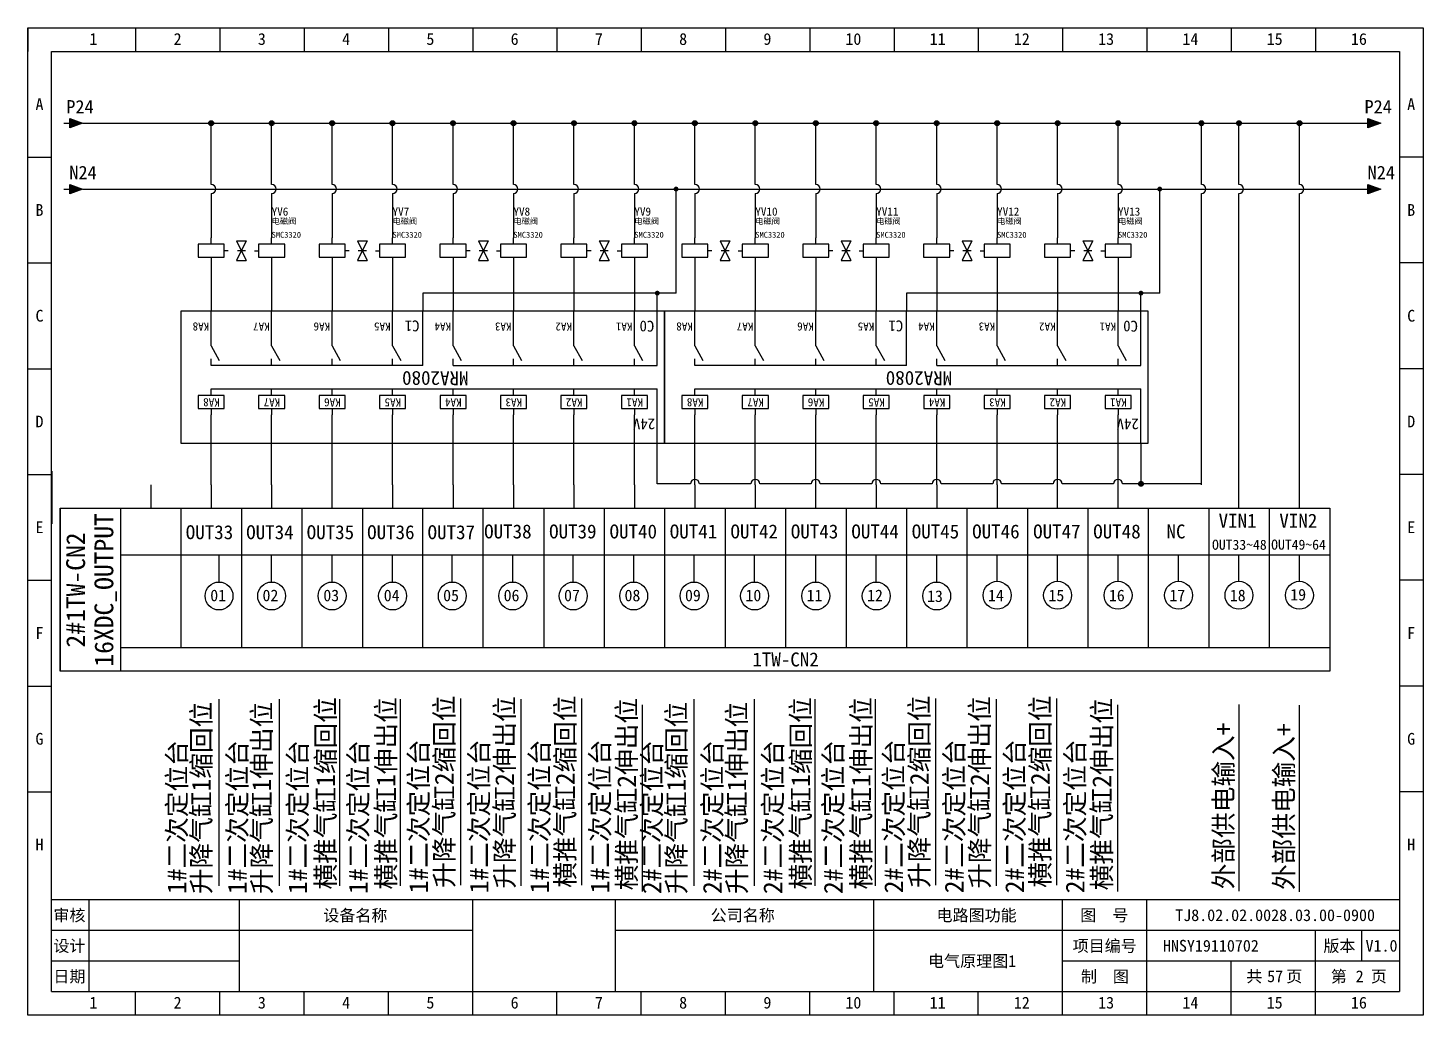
# Model space of a CAD drawing. Header units: millimetres. Extents: x 914 to 910632, y -176 to 682692.
# Drawn here: x 4575.9 to 4872.9, y 3046.2 to 3256.2 of the extents above; entities that cross this region are included whole.
import ezdxf
from ezdxf.enums import TextEntityAlignment as Align

# ---------------------------------------------------------------- set-up
doc = ezdxf.new("R2010")
doc.units = ezdxf.units.MM
doc.layers.add('EPLAN311', color=1, linetype='Continuous', lineweight=25)
doc.styles.get("Standard").update_dxf_attribs({"font": 'arial.ttf'})
doc.styles.add('宋体', font='')
doc.styles.get('宋体').set_extended_font_data('宋体')

# ---------------------------------------------------------------- blocks, each defined once
blk = doc.blocks.new('EPLSYM_LibrarySPECIAL_Symbol8_Variant0_Placement1')
at = {"linetype": 'Continuous', "lineweight": 25, "ltscale": 4}
blk.add_hatch(color=1, dxfattribs=at).paths.add_polyline_path([(-0.75, 1), (2, 0), (-0.75, -1)], flags=0)
at = {"color": 1, "linetype": 'Continuous', "lineweight": 25, "ltscale": 4}
blk.add_line((-2, 0), (-0.75, 0), dxfattribs=at)
blk.add_lwpolyline([(-0.75, 1), (2, 0), (-0.75, -1)], close=True, dxfattribs=at)
at = {"color": 5}
blk.add_attdef('70_20010', text='', height=2.85, dxfattribs=at).set_placement((3, 0), align=Align.MIDDLE_LEFT)
at = {"color": 73}
for tag, p in [('70_24350', (33.76, 0)), ('70_24300', (72.31, 0))]:
    blk.add_attdef(tag, text='', height=2.06, dxfattribs=at).set_placement(p, align=Align.MIDDLE_LEFT)
blk = doc.blocks.new('电磁阀双向')
at = {"color": 5, "linetype": 'Continuous', "lineweight": 25}
for p, q in [((0, 4.2), (0, 5.6)), ((13, 4.2), (13, 5.6)), ((0, 1.4), (0, 0)), ((13, 1.4), (13, 0))]:
    blk.add_line(p, q, dxfattribs=at)
at = {"color": 5, "linetype": 'Continuous', "lineweight": 25, "ltscale": 4}
for p, q in [((5.45, 4.9), (7.55, 0.7)), ((5.45, 4.9), (7.55, 4.9)), ((7.55, 4.9), (5.45, 0.7)), ((3.68, 2.8), (2.8, 2.8)), ((5.45, 0.7), (7.55, 0.7)), ((7.38, 2.8), (5.62, 2.8)), ((9.33, 2.8), (10.2, 2.8))]:
    blk.add_line(p, q, dxfattribs=at)
for points in [[(-2.8, 1.4), (2.8, 1.4), (2.8, 4.2), (-2.8, 4.2)], [(15.8, 4.2), (10.2, 4.2), (10.2, 1.4), (15.8, 1.4)]]:
    blk.add_lwpolyline(points, close=True, dxfattribs=at)
at = {"color": 0, "style": '宋体'}
for tag, p in [('02', (0.35, 5.24)), ('04', (13.35, 5.24)), ('01', (0.35, -0.73)), ('03', (13.35, -0.73)), ('06', (13.35, -5.81)), ('07', (13.35, -7.97))]:
    blk.add_attdef(tag, p, '', height=1.26, dxfattribs=at)
at = {"color": 5, "style": '宋体'}
blk.add_attdef('05', (13.35, -3.66), '', height=1.75, dxfattribs=at)
blk = doc.blocks.new('继电器线圈')
at = {"color": 5, "linetype": 'Continuous', "lineweight": 25}
for p, q in [((0, 4.2), (0, 5.6)), ((0, 1.4), (0, 0))]:
    blk.add_line(p, q, dxfattribs=at)
blk.add_lwpolyline([(-2.8, 1.4), (2.8, 1.4), (2.8, 4.2), (-2.8, 4.2)], close=True, dxfattribs=at)
at = {"color": 0, "style": '宋体'}
for tag, p in [('01', (0.42, 4.87)), ('02', (0.42, -0.54)), ('04', (0.65, -7)), ('05', (0.65, -9.16))]:
    blk.add_attdef(tag, p, '', height=1.26, dxfattribs=at)
at = {"color": 5, "style": '宋体'}
blk.add_attdef('03', (0.42, -4.85), '', height=1.75, dxfattribs=at)
blk = doc.blocks.new('常开触点')
at = {"color": 5, "linetype": 'Continuous', "lineweight": 25}
for p, q in [((0, 0), (0, -1.39)), ((0, 0), (0, -1.39)), ((0, -4.16), (0, -5.54)), ((0, -4.16), (0, -5.54))]:
    blk.add_line(p, q, dxfattribs=at)
at = {"color": 5, "linetype": 'Continuous', "lineweight": 25, "ltscale": 4}
blk.add_line((0, -4.16), (-1.73, -1.04), dxfattribs=at)
blk.add_line((0, -4.16), (-1.73, -1.04), dxfattribs=at)
at = {"color": 0}
blk.add_attdef('13', text='', height=1.25, dxfattribs=at).set_placement((0.42, -0.97), align=Align.BOTTOM_LEFT)
blk.add_attdef('14', text='', height=1.25, dxfattribs=at).set_placement((0.42, -4.82), align=Align.TOP_LEFT)
at = {"color": 5, "style": '宋体'}
blk.add_attdef('KA', (0.42, -9.12), '', height=1.74, dxfattribs=at)
blk = doc.blocks.new('*U388')
blk.add_line((-2.5, 0), (2.5, 0))
blk = doc.blocks.new('*U389')
at = {"color": 0, "linetype": 'ByBlock', "lineweight": -2, "transparency": 16777216}
for p in [(0, 0), (0, -22.5), (0, -45), (0, -67.5), (0, -90), (0, -112.5), (0, -135)]:
    blk.add_blockref('*U388', p, dxfattribs=at)
blk = doc.blocks.new('*U390')
blk.add_line((-2.5, 0), (2.5, 0))
blk = doc.blocks.new('*U391')
at = {"color": 0, "linetype": 'ByBlock', "lineweight": -2, "transparency": 16777216}
for p in [(0, 0), (0, -22.5), (0, -45), (0, -67.5), (0, -90), (0, -112.5), (0, -135)]:
    blk.add_blockref('*U390', p, dxfattribs=at)
blk = doc.blocks.new('制图图框')
for p, q in [((-2700.08, 789.32), (-2403.08, 789.32)), ((-2700.08, 579.32), (-2700.08, 789.32)), ((-2700.08, 789.32), (-2700.08, 784.32)), ((-2700.08, 789.32), (-2695.08, 789.32)), ((-2677.15, 789.32), (-2677.15, 784.32)), ((-2659.21, 789.32), (-2659.21, 784.32)), ((-2641.27, 789.32), (-2641.27, 784.32)), ((-2623.33, 789.32), (-2623.33, 784.32)), ((-2605.4, 789.32), (-2605.4, 784.32)), ((-2587.46, 789.32), (-2587.46, 784.32)), ((-2569.52, 789.32), (-2569.52, 784.32)), ((-2551.58, 789.32), (-2551.58, 784.32)), ((-2533.65, 789.32), (-2533.65, 784.32)), ((-2515.71, 789.32), (-2515.71, 784.32)), ((-2497.77, 789.32), (-2497.77, 784.32)), ((-2479.83, 789.32), (-2479.83, 784.32)), ((-2461.9, 789.32), (-2461.9, 784.32)), ((-2443.96, 789.32), (-2443.96, 784.32)), ((-2426.02, 789.32), (-2426.02, 784.32)), ((-2403.08, 789.32), (-2403.08, 579.32)), ((-2403.08, 789.32), (-2403.08, 784.32)), ((-2695.08, 784.32), (-2408.08, 784.32)), ((-2695.08, 584.32), (-2695.08, 784.32)), ((-2408.08, 784.32), (-2408.08, 584.32)), ((-2408.08, 603.82), (-2695.08, 603.82)), ((-2687.08, 603.82), (-2687.08, 584.32)), ((-2655.08, 603.82), (-2655.08, 584.32)), ((-2655.08, 603.82), (-2655.08, 584.32)), ((-2605.4, 579.32), (-2605.4, 603.82)), ((-2575.08, 603.82), (-2575.08, 584.32)), ((-2575.08, 603.82), (-2575.08, 584.32)), ((-2575.08, 603.82), (-2575.08, 584.32)), ((-2520.08, 603.82), (-2520.08, 584.32)), ((-2479.83, 579.32), (-2479.83, 603.82)), ((-2461.9, 579.32), (-2461.9, 603.82)), ((-2655.08, 597.32), (-2695.08, 597.32)), ((-2605.4, 597.32), (-2655.08, 597.32)), ((-2408.08, 597.32), (-2575.08, 597.32)), ((-2426.02, 579.32), (-2426.02, 597.32)), ((-2416.18, 597.32), (-2416.18, 590.82)), ((-2655.08, 590.82), (-2695.08, 590.82)), ((-2408.08, 590.82), (-2479.83, 590.82)), ((-2443.96, 579.32), (-2443.96, 590.82)), ((-2695.08, 584.32), (-2408.08, 584.32)), ((-2677.15, 579.32), (-2677.15, 584.32)), ((-2659.21, 579.32), (-2659.21, 584.32)), ((-2641.27, 579.32), (-2641.27, 584.32)), ((-2623.33, 579.32), (-2623.33, 584.32)), ((-2587.46, 579.32), (-2587.46, 584.32)), ((-2569.52, 579.32), (-2569.52, 584.32)), ((-2551.58, 579.32), (-2551.58, 584.32)), ((-2533.65, 579.32), (-2533.65, 584.32)), ((-2515.71, 579.32), (-2515.71, 584.32)), ((-2497.77, 579.32), (-2497.77, 584.32)), ((-2403.08, 579.32), (-2700.08, 579.32))]:
    blk.add_line(p, q)
blk.add_blockref('*U389', (-2697.58, 761.82))
at = {"xscale": -1}
blk.add_blockref('*U391', (-2405.58, 761.82), dxfattribs=at)
at = {"style": '宋体'}
for s, p in [('1', (-2687.01, 785.71)), ('2', (-2669.07, 785.71)), ('3', (-2651.13, 785.71)), ('4', (-2633.2, 785.71)), ('5', (-2615.26, 785.71)), ('6', (-2597.32, 785.71)), ('7', (-2579.38, 785.71)), ('8', (-2561.45, 785.71)), ('9', (-2543.51, 785.71)), ('10', (-2526.07, 785.71)), ('11', (-2508.13, 785.71)), ('12', (-2490.2, 785.71)), ('13', (-2472.26, 785.71)), ('14', (-2454.32, 785.71)), ('15', (-2436.38, 785.71)), ('16', (-2418.45, 785.71)), ('A', (-2698.47, 771.84)), ('A', (-2406.47, 771.84)), ('B', (-2698.47, 749.34)), ('B', (-2406.47, 749.34)), ('C', (-2698.47, 726.84)), ('C', (-2406.47, 726.84)), ('D', (-2698.47, 704.34)), ('D', (-2406.47, 704.34)), ('E', (-2698.47, 681.84)), ('E', (-2406.47, 681.84)), ('F', (-2698.47, 659.34)), ('F', (-2406.47, 659.34)), ('G', (-2698.47, 636.84)), ('G', (-2406.47, 636.84)), ('H', (-2698.47, 614.34)), ('H', (-2406.47, 614.34)), ('审核', (-2694.65, 599.29)), ('设备名称', (-2637.2, 599.28)), ('公司名称', (-2554.73, 599.29)), ('电路图功能', (-2506.66, 599.29)), ('图  号', (-2476.05, 599.3)), ('设计', (-2694.66, 592.79)), ('项目编号', (-2477.68, 592.79)), ('版本', (-2424.3, 592.79)), ('日期', (-2694.66, 586.29)), ('制  图', (-2475.91, 586.28)), ('共   页', (-2440.72, 586.31)), ('第   页', (-2422.72, 586.3)), ('1', (-2687.01, 580.71)), ('2', (-2669.07, 580.71)), ('3', (-2651.13, 580.71)), ('4', (-2633.2, 580.71)), ('5', (-2615.26, 580.71)), ('6', (-2597.32, 580.71)), ('7', (-2579.38, 580.71)), ('8', (-2561.45, 580.71)), ('9', (-2543.51, 580.71)), ('10', (-2526.07, 580.71)), ('11', (-2508.13, 580.71)), ('12', (-2490.2, 580.71)), ('13', (-2472.26, 580.71)), ('14', (-2454.32, 580.71)), ('15', (-2436.38, 580.71)), ('16', (-2418.45, 580.71))]:
    blk.add_text(s, height=2.5, dxfattribs=at).set_placement(p)

msp = doc.modelspace()

# ---------------------------------------------------------------- hatches: boundary and pattern name
at = {"layer": 'EPLAN311', "ltscale": 4}
h = msp.add_hatch(color=1, dxfattribs=at)
edge = h.paths.add_edge_path()
edge.add_arc((4614.919, 3235.952), 0.52, 0, 360)
h = msp.add_hatch(color=1, dxfattribs=at)
edge = h.paths.add_edge_path()
edge.add_arc((4627.788, 3235.951), 0.52, 0, 360)
h = msp.add_hatch(color=1, dxfattribs=at)
edge = h.paths.add_edge_path()
edge.add_arc((4640.659, 3235.952), 0.52, 0, 360)
h = msp.add_hatch(color=1, dxfattribs=at)
edge = h.paths.add_edge_path()
edge.add_arc((4653.528, 3235.951), 0.52, 0, 360)
h = msp.add_hatch(color=1, dxfattribs=at)
edge = h.paths.add_edge_path()
edge.add_arc((4666.399, 3235.952), 0.52, 0, 360)
h = msp.add_hatch(color=1, dxfattribs=at)
edge = h.paths.add_edge_path()
edge.add_arc((4679.268, 3235.951), 0.52, 0, 360)
h = msp.add_hatch(color=1, dxfattribs=at)
edge = h.paths.add_edge_path()
edge.add_arc((4692.139, 3235.952), 0.52, 0, 360)
h = msp.add_hatch(color=1, dxfattribs=at)
edge = h.paths.add_edge_path()
edge.add_arc((4705.008, 3235.951), 0.52, 0, 360)
h = msp.add_hatch(color=1, dxfattribs=at)
edge = h.paths.add_edge_path()
edge.add_arc((4717.879, 3235.952), 0.52, 0, 360)
h = msp.add_hatch(color=1, dxfattribs=at)
edge = h.paths.add_edge_path()
edge.add_arc((4730.748, 3235.951), 0.52, 0, 360)
h = msp.add_hatch(color=1, dxfattribs=at)
edge = h.paths.add_edge_path()
edge.add_arc((4743.619, 3235.952), 0.52, 0, 360)
h = msp.add_hatch(color=1, dxfattribs=at)
edge = h.paths.add_edge_path()
edge.add_arc((4756.488, 3235.951), 0.52, 0, 360)
h = msp.add_hatch(color=1, dxfattribs=at)
edge = h.paths.add_edge_path()
edge.add_arc((4769.359, 3235.952), 0.52, 0, 360)
h = msp.add_hatch(color=1, dxfattribs=at)
edge = h.paths.add_edge_path()
edge.add_arc((4782.228, 3235.951), 0.52, 0, 360)
h = msp.add_hatch(color=1, dxfattribs=at)
edge = h.paths.add_edge_path()
edge.add_arc((4795.099, 3235.952), 0.52, 0, 360)
h = msp.add_hatch(color=1, dxfattribs=at)
edge = h.paths.add_edge_path()
edge.add_arc((4807.968, 3235.951), 0.52, 0, 360)
h = msp.add_hatch(color=1, dxfattribs=at)
edge = h.paths.add_edge_path()
edge.add_arc((4825.709, 3235.951), 0.52, 0, 360)
h = msp.add_hatch(color=1, dxfattribs=at)
edge = h.paths.add_edge_path()
edge.add_arc((4833.708, 3235.951), 0.52, 0, 360)
h = msp.add_hatch(color=1, dxfattribs=at)
edge = h.paths.add_edge_path()
edge.add_arc((4846.578, 3235.951), 0.52, 0, 360)
h = msp.add_hatch(color=1, dxfattribs=at)
edge = h.paths.add_edge_path()
edge.add_arc((4713.875, 3221.944), 0.52, 0, 360)
h = msp.add_hatch(color=1, dxfattribs=at)
edge = h.paths.add_edge_path()
edge.add_arc((4816.835, 3221.944), 0.52, 0, 360)
at = {"layer": 'EPLAN311', "linetype": 'ByBlock', "lineweight": -2, "ltscale": 4}
h = msp.add_hatch(color=256, dxfattribs=at)
edge = h.paths.add_edge_path()
edge.add_arc((4709.878, 3199.803), 0.52, 0, 360)
h = msp.add_hatch(color=256, dxfattribs=at)
edge = h.paths.add_edge_path()
edge.add_arc((4812.838, 3199.803), 0.52, 0, 360)
h = msp.add_hatch(color=256, dxfattribs=at)
edge = h.paths.add_edge_path()
edge.add_arc((4812.838, 3159.238), 0.52, 0, 360)

# ---------------------------------------------------------------- linework, layer by layer
at = {"color": 0}
for p, q in [((4587.529, 3235.951), (4859.91, 3235.944)), ((4627.788, 3222.899), (4627.788, 3235.951)), ((4653.528, 3222.899), (4653.528, 3235.951)), ((4679.268, 3222.899), (4679.268, 3235.951)), ((4705.008, 3222.899), (4705.008, 3235.951)), ((4730.748, 3222.899), (4730.748, 3235.951)), ((4756.488, 3222.899), (4756.488, 3235.951)), ((4782.228, 3222.899), (4782.228, 3235.951)), ((4807.968, 3222.899), (4807.968, 3235.951)), ((4825.709, 3222.906), (4825.709, 3235.958)), ((4833.708, 3222.899), (4833.708, 3235.952)), ((4846.578, 3222.899), (4846.578, 3235.952)), ((4587.548, 3221.944), (4859.91, 3221.944)), ((4581.008, 3161.96), (4581.008, 3150.71))]:
    msp.add_line(p, q, dxfattribs=at)
for p, q in [((4614.919, 3222.903), (4614.919, 3235.952)), ((4640.659, 3222.903), (4640.659, 3235.952)), ((4666.399, 3222.903), (4666.399, 3235.952)), ((4692.139, 3222.903), (4692.139, 3235.952)), ((4717.879, 3222.903), (4717.879, 3235.952)), ((4743.619, 3222.903), (4743.619, 3235.952)), ((4769.359, 3222.903), (4769.359, 3235.952)), ((4795.099, 3222.903), (4795.099, 3235.952)), ((4614.919, 3220.993), (4614.919, 3211.585)), ((4627.788, 3220.989), (4627.788, 3211.585)), ((4640.659, 3220.993), (4640.659, 3211.585)), ((4653.528, 3220.989), (4653.528, 3211.585)), ((4666.399, 3220.993), (4666.399, 3211.585)), ((4679.268, 3220.989), (4679.268, 3211.585)), ((4692.139, 3220.993), (4692.139, 3211.585)), ((4705.008, 3220.989), (4705.008, 3211.585)), ((4717.879, 3220.993), (4717.879, 3211.585)), ((4730.748, 3220.989), (4730.748, 3211.585)), ((4743.619, 3220.993), (4743.619, 3211.585)), ((4756.488, 3220.989), (4756.488, 3211.585)), ((4769.359, 3220.993), (4769.359, 3211.585)), ((4782.228, 3220.989), (4782.228, 3211.585)), ((4795.099, 3220.993), (4795.099, 3211.585)), ((4807.968, 3220.989), (4807.968, 3211.585)), ((4825.709, 3159.008), (4825.709, 3220.996)), ((4833.708, 3159.001), (4833.708, 3220.989)), ((4846.578, 3159.001), (4846.578, 3220.989)), ((4602.048, 3159.001), (4602.048, 3154.051)), ((4614.918, 3159.001), (4614.918, 3154.051)), ((4627.788, 3159.001), (4627.788, 3154.051)), ((4640.658, 3154.054), (4640.658, 3159.004)), ((4653.528, 3159.001), (4653.528, 3154.051)), ((4666.398, 3159.001), (4666.398, 3154.051)), ((4679.268, 3159.001), (4679.268, 3154.051)), ((4692.138, 3159.001), (4692.138, 3154.051)), ((4705.008, 3159.001), (4705.008, 3154.051)), ((4717.878, 3159.001), (4717.878, 3154.051)), ((4730.748, 3159.001), (4730.748, 3154.051)), ((4743.618, 3154.051), (4743.618, 3159.001)), ((4756.488, 3159.001), (4756.488, 3154.051)), ((4756.488, 3159.001), (4756.488, 3154.051)), ((4769.358, 3159.001), (4769.358, 3154.051)), ((4782.228, 3159.001), (4782.228, 3154.051)), ((4795.098, 3154.051), (4795.098, 3159.001)), ((4807.968, 3154.051), (4807.968, 3159.001)), ((4833.708, 3154.051), (4833.708, 3159.001)), ((4846.578, 3154.051), (4846.578, 3159.001)), ((4582.743, 3154.051), (4853.013, 3154.051)), ((4582.743, 3119.401), (4582.743, 3154.051)), ((4582.743, 3154.051), (4582.743, 3119.401)), ((4595.613, 3154.051), (4595.613, 3119.401)), ((4608.483, 3154.051), (4608.483, 3124.351)), ((4621.353, 3154.051), (4621.353, 3124.351)), ((4634.223, 3154.051), (4634.223, 3124.351)), ((4647.093, 3154.051), (4647.093, 3124.351)), ((4659.963, 3124.351), (4659.963, 3154.051)), ((4672.833, 3124.351), (4672.833, 3154.051)), ((4685.703, 3154.051), (4685.703, 3124.351)), ((4698.573, 3154.051), (4698.573, 3124.351)), ((4711.443, 3154.051), (4711.443, 3124.351)), ((4724.313, 3154.051), (4724.313, 3124.329)), ((4737.183, 3154.051), (4737.183, 3124.351)), ((4750.053, 3154.051), (4750.053, 3124.351)), ((4762.923, 3154.051), (4762.923, 3124.351)), ((4775.793, 3154.051), (4775.793, 3124.351)), ((4788.663, 3154.051), (4788.663, 3124.351)), ((4801.533, 3154.051), (4801.533, 3124.351)), ((4814.403, 3154.051), (4814.403, 3124.351)), ((4827.273, 3154.051), (4827.273, 3124.351)), ((4840.143, 3154.051), (4840.143, 3124.351)), ((4853.013, 3154.051), (4853.013, 3119.401)), ((4595.613, 3144.151), (4853.013, 3144.151)), ((4616.587, 3138.342), (4616.587, 3144.151)), ((4627.788, 3138.342), (4627.788, 3144.151)), ((4640.658, 3138.342), (4640.658, 3144.151)), ((4653.528, 3138.342), (4653.528, 3144.151)), ((4666.242, 3138.342), (4666.242, 3143.992)), ((4679.112, 3138.342), (4679.112, 3143.992)), ((4691.982, 3138.342), (4691.982, 3143.992)), ((4704.852, 3138.342), (4704.852, 3143.992)), ((4717.722, 3138.342), (4717.722, 3143.992)), ((4730.592, 3138.342), (4730.592, 3143.992)), ((4743.618, 3138.342), (4743.618, 3143.992)), ((4756.488, 3138.342), (4756.488, 3143.992)), ((4769.358, 3138.342), (4769.358, 3144.151)), ((4782.228, 3138.501), (4782.228, 3144.151)), ((4795.098, 3138.501), (4795.098, 3144.151)), ((4807.968, 3138.501), (4807.968, 3144.151)), ((4820.838, 3138.501), (4820.838, 3144.151)), ((4833.708, 3138.501), (4833.708, 3144.151)), ((4846.578, 3138.501), (4846.578, 3144.151)), ((4853.013, 3124.351), (4595.613, 3124.351)), ((4853.013, 3119.401), (4582.743, 3119.401)), ((4616.587, 3073.702), (4616.587, 3113.401)), ((4629.457, 3073.702), (4629.457, 3113.401)), ((4642.327, 3073.702), (4642.327, 3113.401)), ((4655.197, 3073.702), (4655.197, 3113.401)), ((4668.067, 3073.861), (4668.067, 3113.561)), ((4680.937, 3073.702), (4680.937, 3113.401)), ((4693.807, 3073.861), (4693.807, 3113.561)), ((4717.722, 3073.702), (4717.722, 3113.401)), ((4730.592, 3073.702), (4730.592, 3113.401)), ((4743.462, 3073.702), (4743.462, 3113.401)), ((4756.332, 3073.702), (4756.332, 3113.401)), ((4769.202, 3073.861), (4769.202, 3113.561)), ((4782.072, 3073.702), (4782.072, 3113.401)), ((4794.942, 3073.861), (4794.942, 3113.561)), ((4706.677, 3112.218), (4706.677, 3072.519)), ((4807.812, 3112.218), (4807.812, 3072.519)), ((4833.708, 3112.289), (4833.708, 3072.589)), ((4846.578, 3072.43), (4846.578, 3112.129))]:
    msp.add_line(p, q)
at = {"linetype": 'ByBlock'}
for p, q in [((4713.875, 3199.803), (4713.875, 3221.944)), ((4816.835, 3199.803), (4816.835, 3221.944))]:
    msp.add_line(p, q, dxfattribs=at)
at = {"linetype": 'ByBlock', "lineweight": -2}
for p, q in [((4614.919, 3206.041), (4614.919, 3195.97)), ((4627.789, 3206.041), (4627.789, 3195.97)), ((4640.655, 3206.041), (4640.655, 3195.97)), ((4653.525, 3206.041), (4653.525, 3195.97)), ((4666.395, 3206.041), (4666.395, 3195.97)), ((4679.265, 3206.041), (4679.265, 3195.97)), ((4692.135, 3206.041), (4692.135, 3195.97)), ((4705.005, 3206.041), (4705.005, 3195.97)), ((4717.879, 3206.041), (4717.879, 3195.97)), ((4730.749, 3206.041), (4730.749, 3195.97)), ((4743.615, 3206.041), (4743.615, 3195.97)), ((4756.485, 3206.041), (4756.485, 3195.97)), ((4769.355, 3206.041), (4769.355, 3195.97)), ((4782.225, 3206.041), (4782.225, 3195.97)), ((4795.095, 3206.041), (4795.095, 3195.97)), ((4807.965, 3206.041), (4807.965, 3195.97)), ((4713.875, 3199.803), (4659.96, 3199.803)), ((4659.96, 3199.803), (4659.96, 3195.971)), ((4709.878, 3195.971), (4709.878, 3199.803)), ((4816.835, 3199.803), (4762.92, 3199.803)), ((4762.92, 3199.803), (4762.92, 3195.971)), ((4812.838, 3195.971), (4812.838, 3199.803)), ((4614.915, 3189.97), (4614.915, 3195.97)), ((4627.785, 3189.97), (4627.785, 3195.97)), ((4640.655, 3189.97), (4640.655, 3195.97)), ((4653.525, 3189.97), (4653.525, 3195.97)), ((4659.96, 3184.427), (4659.96, 3195.97)), ((4666.395, 3189.97), (4666.395, 3195.97)), ((4679.265, 3189.97), (4679.265, 3195.97)), ((4692.135, 3189.97), (4692.135, 3195.97)), ((4705.005, 3189.97), (4705.005, 3195.97)), ((4709.878, 3184.427), (4709.878, 3195.97)), ((4717.875, 3189.97), (4717.875, 3195.97)), ((4730.745, 3189.97), (4730.745, 3195.97)), ((4743.615, 3189.97), (4743.615, 3195.97)), ((4756.485, 3189.97), (4756.485, 3195.97)), ((4762.92, 3184.427), (4762.92, 3195.97)), ((4769.355, 3189.97), (4769.355, 3195.97)), ((4782.225, 3189.97), (4782.225, 3195.97)), ((4795.095, 3189.97), (4795.095, 3195.97)), ((4807.965, 3189.97), (4807.965, 3195.97)), ((4812.838, 3184.427), (4812.838, 3195.97)), ((4659.96, 3184.427), (4614.918, 3184.427)), ((4666.398, 3184.427), (4709.878, 3184.427)), ((4762.92, 3184.427), (4717.878, 3184.427)), ((4769.358, 3184.427), (4812.838, 3184.427)), ((4614.918, 3179.427), (4709.878, 3179.427)), ((4709.878, 3167.885), (4709.878, 3179.427)), ((4717.878, 3179.427), (4812.838, 3179.427)), ((4812.838, 3167.885), (4812.838, 3179.427)), ((4614.918, 3167.883), (4614.918, 3173.883)), ((4627.788, 3167.883), (4627.788, 3173.883)), ((4640.658, 3167.883), (4640.658, 3173.883)), ((4653.528, 3167.883), (4653.528, 3173.883)), ((4666.398, 3167.883), (4666.398, 3173.883)), ((4679.268, 3167.883), (4679.268, 3173.883)), ((4692.138, 3167.883), (4692.138, 3173.883)), ((4705.008, 3167.883), (4705.008, 3173.883)), ((4717.878, 3167.883), (4717.878, 3173.883)), ((4730.748, 3167.883), (4730.748, 3173.883)), ((4743.618, 3167.883), (4743.618, 3173.883)), ((4756.488, 3167.883), (4756.488, 3173.883)), ((4769.358, 3167.883), (4769.358, 3173.883)), ((4782.228, 3167.883), (4782.228, 3173.883)), ((4795.098, 3167.883), (4795.098, 3173.883)), ((4807.968, 3167.883), (4807.968, 3173.883)), ((4614.918, 3159.001), (4614.918, 3167.883)), ((4627.788, 3159.001), (4627.788, 3167.883)), ((4640.658, 3159.001), (4640.658, 3167.883)), ((4653.528, 3159.001), (4653.528, 3167.883)), ((4666.398, 3159.001), (4666.398, 3167.883)), ((4679.268, 3159.001), (4679.268, 3167.883)), ((4692.138, 3159.001), (4692.138, 3167.883)), ((4705.008, 3159.001), (4705.008, 3167.883)), ((4709.878, 3159.231), (4709.878, 3167.885)), ((4717.878, 3159.001), (4717.878, 3167.883)), ((4730.748, 3159.001), (4730.748, 3167.883)), ((4743.618, 3159.001), (4743.618, 3167.883)), ((4756.488, 3159.001), (4756.488, 3167.883)), ((4769.358, 3159.001), (4769.358, 3167.883)), ((4782.228, 3159.001), (4782.228, 3167.883)), ((4795.098, 3159.001), (4795.098, 3167.883)), ((4807.968, 3159.001), (4807.968, 3167.883)), ((4812.838, 3167.885), (4812.838, 3159.231)), ((4716.923, 3159.231), (4709.878, 3159.231)), ((4729.793, 3159.231), (4718.833, 3159.231)), ((4742.663, 3159.231), (4731.703, 3159.231)), ((4742.663, 3159.231), (4731.703, 3159.231)), ((4742.663, 3159.231), (4731.703, 3159.231)), ((4755.533, 3159.231), (4744.573, 3159.231)), ((4768.403, 3159.231), (4757.443, 3159.231)), ((4768.403, 3159.231), (4757.443, 3159.231)), ((4781.273, 3159.231), (4770.313, 3159.231)), ((4781.273, 3159.231), (4770.313, 3159.231)), ((4794.143, 3159.231), (4783.183, 3159.231)), ((4807.013, 3159.231), (4796.053, 3159.231)), ((4807.013, 3159.231), (4796.053, 3159.231)), ((4819.883, 3159.231), (4808.923, 3159.231)), ((4825.708, 3159.231), (4808.923, 3159.231))]:
    msp.add_line(p, q, dxfattribs=at)
for points in [[(4711.44, 3195.97), (4608.48, 3195.97), (4608.48, 3167.883), (4711.44, 3167.883)], [(4814.4, 3195.97), (4711.44, 3195.97), (4711.44, 3167.883), (4814.4, 3167.883)]]:
    msp.add_lwpolyline(points, close=True, dxfattribs=at)
for centre in [(4616.587, 3135.372), (4627.788, 3135.372), (4640.658, 3135.372), (4653.528, 3135.372), (4666.242, 3135.372), (4679.112, 3135.372), (4691.982, 3135.372), (4704.852, 3135.372), (4717.722, 3135.372), (4730.592, 3135.372), (4743.618, 3135.372), (4756.488, 3135.372), (4769.358, 3135.372), (4782.228, 3135.531), (4795.098, 3135.531), (4807.968, 3135.531), (4820.838, 3135.531), (4833.708, 3135.531), (4846.578, 3135.531)]:
    msp.add_circle(centre, 2.97)
for centre in [(4614.919, 3221.948), (4627.788, 3221.944), (4640.659, 3221.948), (4653.528, 3221.944), (4666.399, 3221.948), (4679.268, 3221.944), (4692.139, 3221.948), (4705.008, 3221.944), (4717.879, 3221.948), (4730.748, 3221.944), (4743.619, 3221.948), (4756.488, 3221.944), (4769.359, 3221.948), (4782.228, 3221.944), (4795.099, 3221.948), (4807.968, 3221.944), (4825.709, 3221.951), (4833.708, 3221.944), (4846.578, 3221.944)]:
    msp.add_arc(centre, 0.955, 270, 90)
for centre in [(4717.878, 3159.231), (4730.748, 3159.231), (4743.618, 3159.231), (4756.488, 3159.231), (4769.358, 3159.231), (4782.228, 3159.231), (4795.098, 3159.231), (4807.968, 3159.231)]:
    msp.add_arc(centre, 0.955, 0, 180, dxfattribs=at)
at = {"layer": 'EPLAN311', "color": 1, "ltscale": 4}
for centre in [(4614.919, 3235.952), (4627.788, 3235.951), (4640.659, 3235.952), (4653.528, 3235.951), (4666.399, 3235.952), (4679.268, 3235.951), (4692.139, 3235.952), (4705.008, 3235.951), (4717.879, 3235.952), (4730.748, 3235.951), (4743.619, 3235.952), (4756.488, 3235.951), (4769.359, 3235.952), (4782.228, 3235.951), (4795.099, 3235.952), (4807.968, 3235.951), (4825.709, 3235.951), (4833.708, 3235.951), (4846.578, 3235.951)]:
    msp.add_circle(centre, 0.52, dxfattribs=at)
at = {"layer": 'EPLAN311', "linetype": 'ByBlock', "lineweight": -2, "ltscale": 4}
msp.add_circle((4812.838, 3159.238), 0.52, dxfattribs=at)

# ---------------------------------------------------------------- block references
msp.add_blockref('制图图框', (7275.983, 2466.901))
at = {"color": 7}
ref = msp.add_blockref('EPLSYM_LibrarySPECIAL_Symbol8_Variant0_Placement1', (4585.548, 3235.944), dxfattribs=at)
ref.add_attrib('70_20010', 'P24', dxfattribs={"color": 5, "height": 2.8548, "style": '宋体'}).set_placement((4584.064, 3239.444), align=Align.MIDDLE_LEFT)
ref = msp.add_blockref('EPLSYM_LibrarySPECIAL_Symbol8_Variant0_Placement1', (4861.91, 3235.944), dxfattribs=at)
ref.add_attrib('70_20010', 'P24', dxfattribs={"color": 5, "height": 2.8548, "style": '宋体'}).set_placement((4860.426, 3239.444), align=Align.MIDDLE_LEFT)
ref = msp.add_blockref('EPLSYM_LibrarySPECIAL_Symbol8_Variant0_Placement1', (4585.548, 3221.944), dxfattribs=at)
ref.add_attrib('70_20010', 'N24', dxfattribs={"color": 5, "height": 2.8548, "style": '宋体'}).set_placement((4584.721, 3225.457), align=Align.MIDDLE_LEFT)
ref = msp.add_blockref('EPLSYM_LibrarySPECIAL_Symbol8_Variant0_Placement1', (4861.91, 3221.944), dxfattribs=at)
ref.add_attrib('70_20010', 'N24', dxfattribs={"color": 5, "height": 2.8548, "style": '宋体'}).set_placement((4861.084, 3225.457), align=Align.MIDDLE_LEFT)
ref = msp.add_blockref('电磁阀双向', (4614.919, 3206.041), dxfattribs=dict(xscale=0.99, yscale=0.99, zscale=0.99))
ref.add_attrib('07', 'SMC3320', (4627.789, 3211.585), dxfattribs={"color": 0, "height": 1.2499, "style": '宋体'})
ref.add_attrib('06', '电磁阀', (4627.788, 3214.48), dxfattribs={"color": 0, "height": 1.2499, "style": '宋体'})
ref.add_attrib('05', 'YV6', (4627.788, 3216.287), dxfattribs={"color": 5, "height": 1.736, "style": '宋体'})
ref = msp.add_blockref('电磁阀双向', (4640.655, 3206.041), dxfattribs=dict(xscale=0.99, yscale=0.99, zscale=0.99))
ref.add_attrib('07', 'SMC3320', (4653.525, 3211.585), dxfattribs={"color": 0, "height": 1.2499, "style": '宋体'})
ref.add_attrib('06', '电磁阀', (4653.525, 3214.48), dxfattribs={"color": 0, "height": 1.2499, "style": '宋体'})
ref.add_attrib('05', 'YV7', (4653.525, 3216.287), dxfattribs={"color": 5, "height": 1.736, "style": '宋体'})
ref = msp.add_blockref('电磁阀双向', (4666.395, 3206.041), dxfattribs=dict(xscale=0.99, yscale=0.99, zscale=0.99))
ref.add_attrib('07', 'SMC3320', (4679.265, 3211.585), dxfattribs={"color": 0, "height": 1.2499, "style": '宋体'})
ref.add_attrib('06', '电磁阀', (4679.265, 3214.48), dxfattribs={"color": 0, "height": 1.2499, "style": '宋体'})
ref.add_attrib('05', 'YV8', (4679.265, 3216.287), dxfattribs={"color": 5, "height": 1.736, "style": '宋体'})
ref = msp.add_blockref('电磁阀双向', (4692.135, 3206.041), dxfattribs=dict(xscale=0.99, yscale=0.99, zscale=0.99))
ref.add_attrib('07', 'SMC3320', (4705.005, 3211.585), dxfattribs={"color": 0, "height": 1.2499, "style": '宋体'})
ref.add_attrib('06', '电磁阀', (4705.005, 3214.48), dxfattribs={"color": 0, "height": 1.2499, "style": '宋体'})
ref.add_attrib('05', 'YV9', (4705.005, 3216.287), dxfattribs={"color": 5, "height": 1.736, "style": '宋体'})
ref = msp.add_blockref('电磁阀双向', (4717.879, 3206.041), dxfattribs=dict(xscale=0.99, yscale=0.99, zscale=0.99))
ref.add_attrib('07', 'SMC3320', (4730.749, 3211.585), dxfattribs={"color": 0, "height": 1.2499, "style": '宋体'})
ref.add_attrib('06', '电磁阀', (4730.748, 3214.48), dxfattribs={"color": 0, "height": 1.2499, "style": '宋体'})
ref.add_attrib('05', 'YV10', (4730.748, 3216.287), dxfattribs={"color": 5, "height": 1.736, "style": '宋体'})
ref = msp.add_blockref('电磁阀双向', (4743.615, 3206.041), dxfattribs=dict(xscale=0.99, yscale=0.99, zscale=0.99))
ref.add_attrib('07', 'SMC3320', (4756.485, 3211.585), dxfattribs={"color": 0, "height": 1.2499, "style": '宋体'})
ref.add_attrib('06', '电磁阀', (4756.485, 3214.48), dxfattribs={"color": 0, "height": 1.2499, "style": '宋体'})
ref.add_attrib('05', 'YV11', (4756.485, 3216.287), dxfattribs={"color": 5, "height": 1.736, "style": '宋体'})
ref = msp.add_blockref('电磁阀双向', (4769.355, 3206.041), dxfattribs=dict(xscale=0.99, yscale=0.99, zscale=0.99))
ref.add_attrib('07', 'SMC3320', (4782.225, 3211.585), dxfattribs={"color": 0, "height": 1.2499, "style": '宋体'})
ref.add_attrib('06', '电磁阀', (4782.225, 3214.48), dxfattribs={"color": 0, "height": 1.2499, "style": '宋体'})
ref.add_attrib('05', 'YV12', (4782.225, 3216.287), dxfattribs={"color": 5, "height": 1.736, "style": '宋体'})
ref = msp.add_blockref('电磁阀双向', (4795.095, 3206.041), dxfattribs=dict(xscale=0.99, yscale=0.99, zscale=0.99))
ref.add_attrib('07', 'SMC3320', (4807.965, 3211.585), dxfattribs={"color": 0, "height": 1.2499, "style": '宋体'})
ref.add_attrib('06', '电磁阀', (4807.965, 3214.48), dxfattribs={"color": 0, "height": 1.2499, "style": '宋体'})
ref.add_attrib('05', 'YV13', (4807.965, 3216.287), dxfattribs={"color": 5, "height": 1.736, "style": '宋体'})
at = {"linetype": 'ByBlock', "lineweight": -2}
ref = msp.add_blockref('常开触点', (4614.918, 3184.427), dxfattribs=dict(at, rotation=180))
ref.add_attrib('KA', 'KA8', (4614.502, 3193.544), dxfattribs={"color": 5, "height": 1.736, "rotation": 180, "style": '宋体'})
ref = msp.add_blockref('常开触点', (4627.788, 3184.427), dxfattribs=dict(at, rotation=180))
ref.add_attrib('KA', 'KA7', (4627.372, 3193.544), dxfattribs={"color": 5, "height": 1.736, "rotation": 180, "style": '宋体'})
ref = msp.add_blockref('常开触点', (4640.658, 3184.427), dxfattribs=dict(at, rotation=180))
ref.add_attrib('KA', 'KA6', (4640.242, 3193.544), dxfattribs={"color": 5, "height": 1.736, "rotation": 180, "style": '宋体'})
ref = msp.add_blockref('常开触点', (4653.528, 3184.427), dxfattribs=dict(at, rotation=180))
ref.add_attrib('KA', 'KA5', (4653.112, 3193.544), dxfattribs={"color": 5, "height": 1.736, "rotation": 180, "style": '宋体'})
ref = msp.add_blockref('常开触点', (4666.398, 3184.427), dxfattribs=dict(at, rotation=180))
ref.add_attrib('KA', 'KA4', (4665.982, 3193.544), dxfattribs={"color": 5, "height": 1.736, "rotation": 180, "style": '宋体'})
ref = msp.add_blockref('常开触点', (4679.268, 3184.427), dxfattribs=dict(at, rotation=180))
ref.add_attrib('KA', 'KA3', (4678.852, 3193.544), dxfattribs={"color": 5, "height": 1.736, "rotation": 180, "style": '宋体'})
ref = msp.add_blockref('常开触点', (4692.138, 3184.427), dxfattribs=dict(at, rotation=180))
ref.add_attrib('KA', 'KA2', (4691.722, 3193.544), dxfattribs={"color": 5, "height": 1.736, "rotation": 180, "style": '宋体'})
ref = msp.add_blockref('常开触点', (4705.008, 3184.427), dxfattribs=dict(at, rotation=180))
ref.add_attrib('KA', 'KA1', (4704.592, 3193.544), dxfattribs={"color": 5, "height": 1.736, "rotation": 180, "style": '宋体'})
ref = msp.add_blockref('常开触点', (4717.878, 3184.427), dxfattribs=dict(at, rotation=180))
ref.add_attrib('KA', 'KA8', (4717.462, 3193.544), dxfattribs={"color": 5, "height": 1.736, "rotation": 180, "style": '宋体'})
ref = msp.add_blockref('常开触点', (4730.748, 3184.427), dxfattribs=dict(at, rotation=180))
ref.add_attrib('KA', 'KA7', (4730.332, 3193.544), dxfattribs={"color": 5, "height": 1.736, "rotation": 180, "style": '宋体'})
ref = msp.add_blockref('常开触点', (4743.618, 3184.427), dxfattribs=dict(at, rotation=180))
ref.add_attrib('KA', 'KA6', (4743.202, 3193.544), dxfattribs={"color": 5, "height": 1.736, "rotation": 180, "style": '宋体'})
ref = msp.add_blockref('常开触点', (4756.488, 3184.427), dxfattribs=dict(at, rotation=180))
ref.add_attrib('KA', 'KA5', (4756.072, 3193.544), dxfattribs={"color": 5, "height": 1.736, "rotation": 180, "style": '宋体'})
ref = msp.add_blockref('常开触点', (4769.358, 3184.427), dxfattribs=dict(at, rotation=180))
ref.add_attrib('KA', 'KA4', (4768.942, 3193.544), dxfattribs={"color": 5, "height": 1.736, "rotation": 180, "style": '宋体'})
ref = msp.add_blockref('常开触点', (4782.228, 3184.427), dxfattribs=dict(at, rotation=180))
ref.add_attrib('KA', 'KA3', (4781.812, 3193.544), dxfattribs={"color": 5, "height": 1.736, "rotation": 180, "style": '宋体'})
ref = msp.add_blockref('常开触点', (4795.098, 3184.427), dxfattribs=dict(at, rotation=180))
ref.add_attrib('KA', 'KA2', (4794.682, 3193.544), dxfattribs={"color": 5, "height": 1.736, "rotation": 180, "style": '宋体'})
ref = msp.add_blockref('常开触点', (4807.968, 3184.427), dxfattribs=dict(at, rotation=180))
ref.add_attrib('KA', 'KA1', (4807.552, 3193.544), dxfattribs={"color": 5, "height": 1.736, "rotation": 180, "style": '宋体'})
ref = msp.add_blockref('继电器线圈', (4614.918, 3179.427), dxfattribs=dict(at, xscale=0.99, yscale=0.99, zscale=0.99, rotation=180))
ref.add_attrib('03', 'KA8', (4616.748, 3177.41), dxfattribs={"color": 5, "height": 1.736, "rotation": 180, "style": '宋体'})
ref = msp.add_blockref('继电器线圈', (4627.788, 3179.427), dxfattribs=dict(at, xscale=0.99, yscale=0.99, zscale=0.99, rotation=180))
ref.add_attrib('03', 'KA7', (4629.618, 3177.41), dxfattribs={"color": 5, "height": 1.736, "rotation": 180, "style": '宋体'})
ref = msp.add_blockref('继电器线圈', (4640.658, 3179.427), dxfattribs=dict(at, xscale=0.99, yscale=0.99, zscale=0.99, rotation=180))
ref.add_attrib('03', 'KA6', (4642.488, 3177.41), dxfattribs={"color": 5, "height": 1.736, "rotation": 180, "style": '宋体'})
ref = msp.add_blockref('继电器线圈', (4653.528, 3179.427), dxfattribs=dict(at, xscale=0.99, yscale=0.99, zscale=0.99, rotation=180))
ref.add_attrib('03', 'KA5', (4655.358, 3177.41), dxfattribs={"color": 5, "height": 1.736, "rotation": 180, "style": '宋体'})
ref = msp.add_blockref('继电器线圈', (4666.398, 3179.427), dxfattribs=dict(at, xscale=0.99, yscale=0.99, zscale=0.99, rotation=180))
ref.add_attrib('03', 'KA4', (4668.228, 3177.41), dxfattribs={"color": 5, "height": 1.736, "rotation": 180, "style": '宋体'})
ref = msp.add_blockref('继电器线圈', (4679.268, 3179.427), dxfattribs=dict(at, xscale=0.99, yscale=0.99, zscale=0.99, rotation=180))
ref.add_attrib('03', 'KA3', (4681.098, 3177.41), dxfattribs={"color": 5, "height": 1.736, "rotation": 180, "style": '宋体'})
ref = msp.add_blockref('继电器线圈', (4692.138, 3179.427), dxfattribs=dict(at, xscale=0.99, yscale=0.99, zscale=0.99, rotation=180))
ref.add_attrib('03', 'KA2', (4693.968, 3177.41), dxfattribs={"color": 5, "height": 1.736, "rotation": 180, "style": '宋体'})
ref = msp.add_blockref('继电器线圈', (4705.008, 3179.427), dxfattribs=dict(at, xscale=0.99, yscale=0.99, zscale=0.99, rotation=180))
ref.add_attrib('03', 'KA1', (4706.838, 3177.41), dxfattribs={"color": 5, "height": 1.736, "rotation": 180, "style": '宋体'})
ref = msp.add_blockref('继电器线圈', (4717.878, 3179.427), dxfattribs=dict(at, xscale=0.99, yscale=0.99, zscale=0.99, rotation=180))
ref.add_attrib('03', 'KA8', (4719.708, 3177.41), dxfattribs={"color": 5, "height": 1.736, "rotation": 180, "style": '宋体'})
ref = msp.add_blockref('继电器线圈', (4730.748, 3179.427), dxfattribs=dict(at, xscale=0.99, yscale=0.99, zscale=0.99, rotation=180))
ref.add_attrib('03', 'KA7', (4732.578, 3177.41), dxfattribs={"color": 5, "height": 1.736, "rotation": 180, "style": '宋体'})
ref = msp.add_blockref('继电器线圈', (4743.618, 3179.427), dxfattribs=dict(at, xscale=0.99, yscale=0.99, zscale=0.99, rotation=180))
ref.add_attrib('03', 'KA6', (4745.448, 3177.41), dxfattribs={"color": 5, "height": 1.736, "rotation": 180, "style": '宋体'})
ref = msp.add_blockref('继电器线圈', (4756.488, 3179.427), dxfattribs=dict(at, xscale=0.99, yscale=0.99, zscale=0.99, rotation=180))
ref.add_attrib('03', 'KA5', (4758.318, 3177.41), dxfattribs={"color": 5, "height": 1.736, "rotation": 180, "style": '宋体'})
ref = msp.add_blockref('继电器线圈', (4769.358, 3179.427), dxfattribs=dict(at, xscale=0.99, yscale=0.99, zscale=0.99, rotation=180))
ref.add_attrib('03', 'KA4', (4771.188, 3177.41), dxfattribs={"color": 5, "height": 1.736, "rotation": 180, "style": '宋体'})
ref = msp.add_blockref('继电器线圈', (4782.228, 3179.427), dxfattribs=dict(at, xscale=0.99, yscale=0.99, zscale=0.99, rotation=180))
ref.add_attrib('03', 'KA3', (4784.058, 3177.41), dxfattribs={"color": 5, "height": 1.736, "rotation": 180, "style": '宋体'})
ref = msp.add_blockref('继电器线圈', (4795.098, 3179.427), dxfattribs=dict(at, xscale=0.99, yscale=0.99, zscale=0.99, rotation=180))
ref.add_attrib('03', 'KA2', (4796.928, 3177.41), dxfattribs={"color": 5, "height": 1.736, "rotation": 180, "style": '宋体'})
ref = msp.add_blockref('继电器线圈', (4807.968, 3179.427), dxfattribs=dict(at, xscale=0.99, yscale=0.99, zscale=0.99, rotation=180))
ref.add_attrib('03', 'KA1', (4809.798, 3177.41), dxfattribs={"color": 5, "height": 1.736, "rotation": 180, "style": '宋体'})

# ---------------------------------------------------------------- texts
at = {"style": '宋体'}
for s, height, p in [('VIN1', 2.97, (4829.37, 3149.91)), ('VIN2', 2.97, (4842.298, 3149.91)), ('OUT33', 2.97, (4609.499, 3147.457)), ('OUT34', 2.97, (4622.369, 3147.457)), ('OUT35', 2.97, (4635.239, 3147.457)), ('OUT36', 2.97, (4648.109, 3147.457)), ('OUT37', 2.97, (4660.979, 3147.457)), ('OUT38', 2.97, (4673.021, 3147.616)), ('OUT39', 2.97, (4686.848, 3147.616)), ('OUT40', 2.97, (4699.718, 3147.616)), ('OUT41', 2.97, (4712.53, 3147.616)), ('OUT42', 2.97, (4725.458, 3147.616)), ('OUT43', 2.97, (4738.303, 3147.616)), ('OUT44', 2.97, (4751.189, 3147.616)), ('OUT45', 2.97, (4764.043, 3147.616)), ('OUT46', 2.97, (4776.913, 3147.616)), ('OUT47', 2.97, (4789.89, 3147.616)), ('OUT48', 2.97, (4802.678, 3147.616)), ('NC', 2.97, (4818.28, 3147.616)), ('OUT33~48', 2.1384, (4827.964, 3145.209)), ('OUT49~64', 2.1384, (4840.558, 3145.231)), ('01', 2.475, (4614.716, 3134.256)), ('02', 2.475, (4625.841, 3134.255)), ('03', 2.475, (4638.787, 3134.255)), ('04', 2.475, (4651.657, 3134.256)), ('05', 2.475, (4664.296, 3134.255)), ('06', 2.475, (4677.166, 3134.255)), ('07', 2.475, (4690.036, 3134.255)), ('08', 2.475, (4702.906, 3134.255)), ('09', 2.475, (4715.776, 3134.255)), ('10', 2.475, (4728.646, 3134.255)), ('11', 2.475, (4741.671, 3134.255)), ('12', 2.475, (4754.541, 3134.255)), ('13', 2.475, (4767.305, 3134.096)), ('14', 2.475, (4780.281, 3134.255)), ('15', 2.475, (4793.151, 3134.255)), ('16', 2.475, (4806.021, 3134.255)), ('17', 2.475, (4818.891, 3134.255)), ('18', 2.475, (4831.761, 3134.255)), ('19', 2.475, (4844.631, 3134.415))]:
    msp.add_text(s, height=height, dxfattribs=at).set_placement(p)
at = {"color": 0, "style": '宋体'}
for s, rotation, p in [('升降气缸1缩回位', 90, (4614.793, 3071.96)), ('升降气缸1伸出位', 90, (4627.663, 3071.96)), ('横推气缸1缩回位', 89.99653, (4641.259, 3072.934)), ('横推气缸1伸出位', 89.99653, (4654.129, 3072.934)), ('升降气缸2缩回位', 90, (4666.52, 3073.294)), ('升降气缸2伸出位', 90, (4679.39, 3073.134)), ('横推气缸2缩回位', 90, (4692.26, 3073.294)), ('横推气缸2伸出位', 89.99653, (4705.362, 3072.76)), ('升降气缸1缩回位', 90, (4715.928, 3071.96)), ('升降气缸1伸出位', 90, (4728.798, 3071.96)), ('横推气缸1缩回位', 89.99653, (4742.394, 3072.934)), ('横推气缸1伸出位', 89.99653, (4755.264, 3072.934)), ('升降气缸2缩回位', 90, (4767.655, 3073.294)), ('升降气缸2伸出位', 90, (4780.525, 3073.134)), ('横推气缸2缩回位', 90, (4793.395, 3073.294)), ('横推气缸2伸出位', 89.99653, (4806.497, 3072.76)), ('1#二次定位台', 90, (4609.593, 3071.96)), ('1#二次定位台', 90, (4622.463, 3071.96)), ('1#二次定位台', 90, (4635.333, 3071.96)), ('1#二次定位台', 90, (4648.203, 3071.96)), ('1#二次定位台', 90, (4661.073, 3072.12)), ('1#二次定位台', 90, (4673.943, 3072.12)), ('1#二次定位台', 90, (4686.813, 3072.12)), ('1#二次定位台', 90, (4699.683, 3072.12)), ('2#二次定位台', 90, (4710.728, 3071.96)), ('2#二次定位台', 90, (4723.598, 3071.96)), ('2#二次定位台', 90, (4736.468, 3071.96)), ('2#二次定位台', 90, (4749.338, 3071.96)), ('2#二次定位台', 90, (4762.208, 3072.12)), ('2#二次定位台', 90, (4775.078, 3072.12)), ('2#二次定位台', 90, (4787.948, 3072.12)), ('2#二次定位台', 90, (4800.818, 3072.12))]:
    msp.add_text(s, height=4, rotation=rotation, dxfattribs=at).set_placement(p)
at = {"style": '宋体'}
for p in [(4832.393, 3072.99), (4845.263, 3072.831)]:
    msp.add_text('外部供电输入+', height=4, rotation=89.99653, dxfattribs=at).set_placement(p)
at = {"linetype": 'ByBlock', "lineweight": -2, "rotation": 180, "style": '宋体'}
for s, width, insert, char_height, attachment_point in [('C1', 3.09008, (4659.27, 3191.667), 2.31, 1), ('C0', 3.09008, (4709.246, 3191.609), 2.31, 1), ('C1', 3.09008, (4762.23, 3191.667), 2.31, 1), ('C0', 3.09008, (4812.206, 3191.609), 2.31, 1), ('MRA2080', 2.52587, (4662.622, 3181.715), 2.97, 5), ('MRA2080', 2.52587, (4765.582, 3181.715), 2.97, 5), ('24V', 3.09008, (4709.424, 3170.794), 2.31, 1), ('24V', 3.09008, (4812.384, 3170.794), 2.31, 1)]:
    msp.add_mtext_dynamic_manual_height_columns(s, width=width, gutter_width=12.5, heights=[0], dxfattribs=dict(at, insert=insert, char_height=char_height, attachment_point=attachment_point))
at = {"insert": (4737.183, 3121.854), "char_height": 2.97, "attachment_point": 5, "style": '宋体'}
msp.add_mtext_dynamic_manual_height_columns('1TW-CN2', width=2.52587, gutter_width=12.5, heights=[0], dxfattribs=at)
at = {"style": '宋体'}
for tag, p in [('16XDC_OUTPUT', (4592.075, 3136.666)), ('2#1TW-CN2', (4586.059, 3136.646))]:
    msp.add_attdef(tag, text='封页', height=4, rotation=90, dxfattribs=at).set_placement(p, align=Align.MIDDLE_CENTER)
for tag, text, p in [('TJ8.02.02.0028.03.00-0900', 'TJ8.01.01.0181.00.01-0900', (4841.399, 3067.469)), ('HNSY19110702', 'HNSY19110702', (4827.727, 3060.969)), ('V1.0', '1.0', (4864.05, 3060.969)), ('电气原理图1', '封页', (4776.899, 3057.719)), ('57', '01', (4841.399, 3054.469)), ('2', '01', (4859.399, 3054.469))]:
    msp.add_attdef(tag, text=text, height=2.5, dxfattribs=at).set_placement(p, align=Align.MIDDLE_CENTER)

doc.saveas('drawing.dxf')
